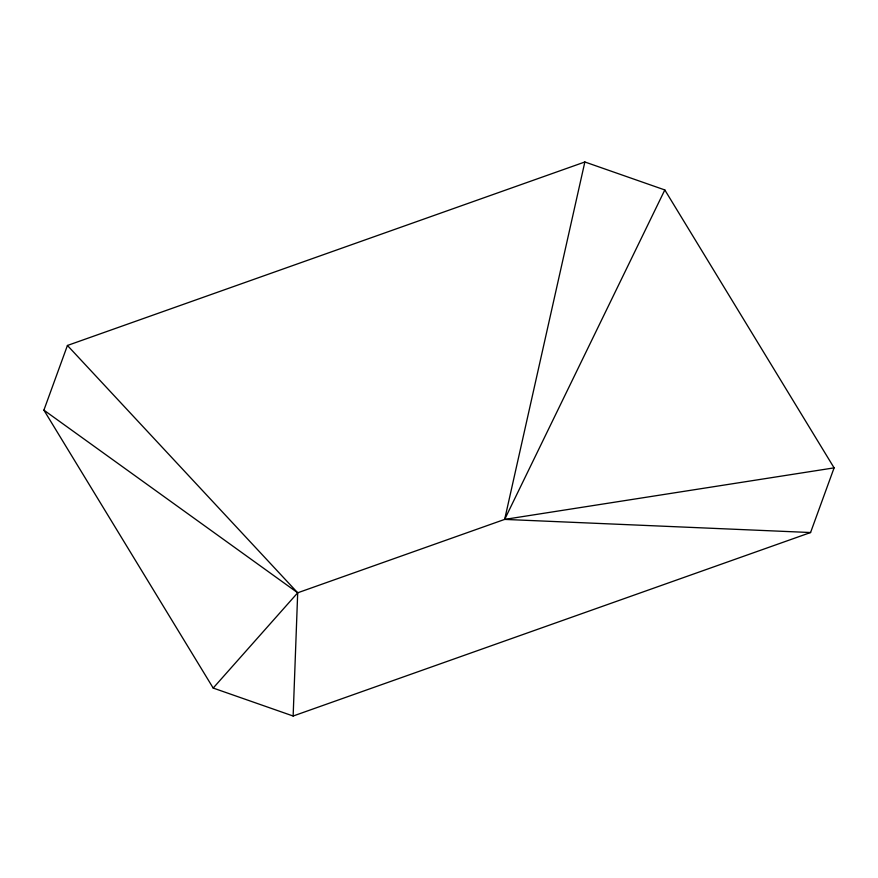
<?xml version="1.0" encoding="UTF-8"?>
<svg xmlns="http://www.w3.org/2000/svg" width="878" height="878" viewBox="0 0 878 878"><rect width="100%" height="100%" fill="white"/><g stroke="black" fill="none" stroke-linecap="round" stroke-linejoin="round"><path stroke-width="1.32" d="M293.142 716.02L297.697 592.793L67.43 345.471L584.858 161.98L664.811 189.944L834.1 467.864L810.57 532.529L293.142 716.02L213.189 688.056L43.9 410.136L67.43 345.471M213.189 688.056L297.697 592.793L504.663 519.403L584.858 161.98M810.57 532.529L504.663 519.403L664.811 189.944M504.663 519.403L834.1 467.864M43.9 410.136L297.697 592.793"/></g></svg>
